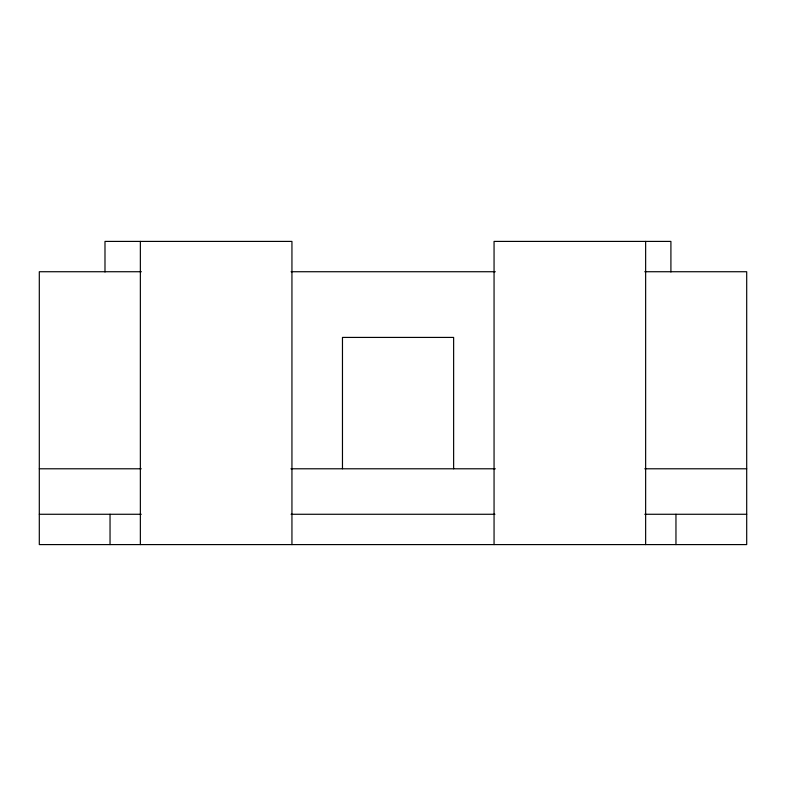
<?xml version="1.0" encoding="UTF-8"?>
<svg xmlns="http://www.w3.org/2000/svg" width="786" height="786" viewBox="0 0 786 786"><rect width="100%" height="100%" fill="white"/><g stroke="black" fill="none" stroke-linecap="round" stroke-linejoin="round"><path stroke-width="1.18" d="M141.372 271.73L39.3 271.73L39.3 544.59L746.7 544.59L746.7 271.73L644.766 271.73M291.066 271.73L495.298 271.73M39.3 468.79L141.234 468.79M290.918 468.79L495.327 468.79M644.766 468.79L746.7 468.79M39.3 514.27L141.234 514.27M291.066 514.27L494.934 514.27M644.766 514.27L746.7 514.27M675.96 514.27L675.96 544.59M670.91 272.005L670.91 241.41L494.06 241.41L494.06 544.59M645.64 241.41L645.64 544.59M453.63 468.79L453.63 337.42L342.47 337.42L342.47 468.79M291.94 544.59L291.94 241.41L104.99 241.41L104.99 272.005M140.36 241.41L140.36 544.59M110.04 514.27L110.04 544.59"/></g></svg>
